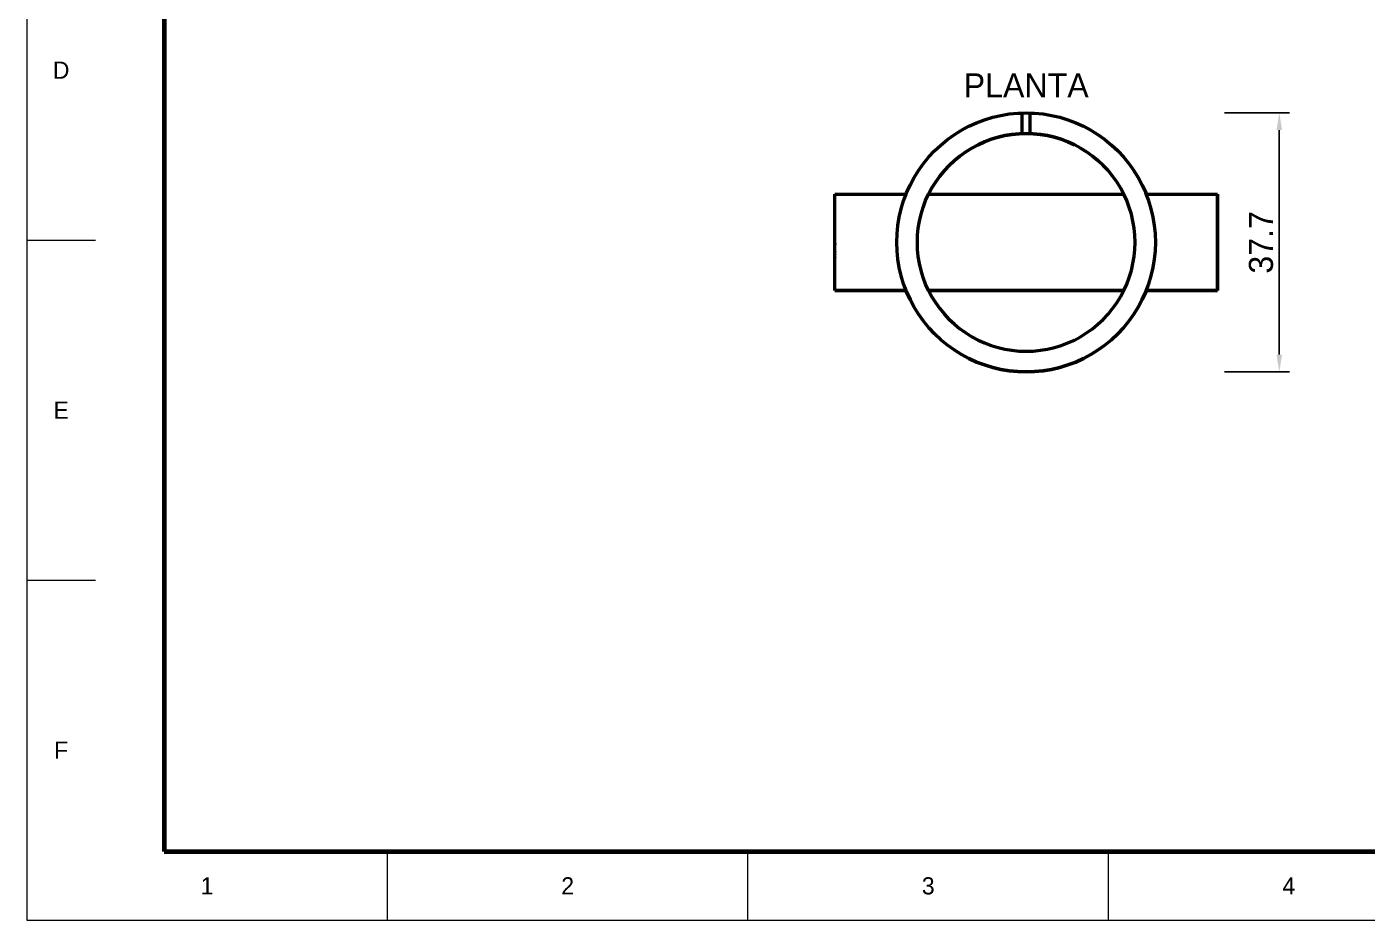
# Model space of a CAD drawing. Header units: millimetres. Extents: x 0 to 420, y 0 to 297.
# Drawn here: x 0 to 195.2, y 0 to 130.1 of the extents above; entities that cross this region are included whole.
import ezdxf
from ezdxf.enums import TextEntityAlignment as Align

# ---------------------------------------------------------------- set-up
doc = ezdxf.new("R2010")
doc.units = ezdxf.units.MM
doc.linetypes.add('DASHED', pattern=[1.524, 1.27, -0.254])
for name, color, linetype, lineweight in [('COTAS', 7, 'CONTINUOUS', 25), ('FINA', 7, 'CONTINUOUS', 18), ('NORMA', 7, 'CONTINUOUS', 70), ('OCULTA', 8, 'DASHED', 25), ('TEXTO', 7, 'CONTINUOUS', 25), ('VISIBLE', 7, 'CONTINUOUS', 50)]:
    doc.layers.add(name, color=color, linetype=linetype, lineweight=lineweight)
doc.dimstyles.new('F3D_1000', dxfattribs={"dimtxt": 3.5, "dimasz": 2.5, "dimexe": 1.5, "dimexo": 1, "dimgap": 0.9, "dimtad": 1, "dimdec": 1, "dimdsep": 46, "dimcen": 2.5, "dimazin": 3, "dimtfac": 1, "dimtmove": 0, "dimatfit": 3})

msp = doc.modelspace()

# ---------------------------------------------------------------- linework, layer by layer
at = {"layer": 'FINA'}
for p, q in [((0, 99), (10, 99)), ((0, 49.5), (10, 49.5)), ((52.5, 0), (52.5, 10)), ((105, 0), (105, 10)), ((157.5, 0), (157.5, 10))]:
    msp.add_line(p, q, dxfattribs=at)
msp.add_lwpolyline([(0, 0), (420, 0), (420, 297), (0, 297)], close=True, dxfattribs=at)
at = {"layer": 'NORMA'}
msp.add_lwpolyline([(20, 10), (410, 10), (410, 287), (20, 287)], close=True, dxfattribs=at)
at = {"layer": 'OCULTA'}
for p, q in [((140.63, 116.89), (141.83, 117.17)), ((141.83, 117.17), (143.05, 117.37)), ((143.05, 117.37), (144.27, 117.49)), ((144.27, 117.49), (145.51, 117.53)), ((144.91, 117.51), (145.51, 117.53)), ((144.91, 117.51), (145.51, 117.53)), ((144.91, 117.51), (145.51, 117.53)), ((144.91, 117.51), (145.51, 117.53)), ((144.91, 117.51), (145.51, 117.53)), ((144.91, 117.51), (145.51, 117.53)), ((144.91, 117.51), (145.51, 117.53)), ((144.91, 114.51), (144.91, 117.51)), ((144.91, 117.51), (144.91, 117.51)), ((144.91, 114.51), (144.91, 117.51)), ((144.91, 117.51), (144.91, 117.51)), ((144.91, 114.51), (144.91, 117.51)), ((144.91, 117.51), (144.91, 117.51)), ((144.91, 114.51), (144.91, 117.51)), ((144.91, 117.51), (144.91, 117.51)), ((144.91, 114.51), (144.91, 117.51)), ((144.91, 117.51), (144.91, 117.51)), ((144.91, 114.51), (144.91, 117.51)), ((144.91, 117.51), (144.91, 117.51)), ((144.91, 114.51), (144.91, 117.51)), ((144.91, 117.51), (144.91, 117.51)), ((145.51, 117.53), (146.74, 117.49)), ((145.51, 117.53), (146.11, 117.51)), ((145.51, 117.53), (146.11, 117.51)), ((145.51, 117.53), (146.11, 117.51)), ((145.51, 117.53), (146.11, 117.51)), ((145.51, 117.53), (146.11, 117.51)), ((145.51, 117.53), (146.11, 117.51)), ((145.51, 117.53), (146.11, 117.51)), ((146.11, 114.51), (146.11, 117.51)), ((146.11, 117.51), (146.11, 117.51)), ((146.11, 114.51), (146.11, 117.51)), ((146.11, 117.51), (146.11, 117.51)), ((146.11, 114.51), (146.11, 117.51)), ((146.11, 117.51), (146.11, 117.51)), ((146.11, 114.51), (146.11, 117.51)), ((146.11, 117.51), (146.11, 117.51)), ((146.11, 114.51), (146.11, 117.51)), ((146.11, 117.51), (146.11, 117.51)), ((146.11, 114.51), (146.11, 117.51)), ((146.11, 117.51), (146.11, 117.51)), ((146.11, 114.51), (146.11, 117.51)), ((146.11, 117.51), (146.11, 117.51)), ((146.74, 117.49), (147.97, 117.37)), ((147.97, 117.37), (149.18, 117.17)), ((149.18, 117.17), (150.39, 116.89)), ((136.08, 115), (137.17, 115.59)), ((137.17, 115.59), (138.29, 116.09)), ((138.29, 116.09), (139.45, 116.53)), ((139.45, 116.53), (140.63, 116.89)), ((150.39, 116.89), (151.57, 116.53)), ((151.57, 116.53), (152.72, 116.09)), ((152.72, 116.09), (153.84, 115.59)), ((154.93, 115), (153.84, 115.59)), ((133.08, 112.85), (134.03, 113.63)), ((134.03, 113.63), (135.03, 114.35)), ((135.03, 114.35), (136.08, 115)), ((138.5, 112.9), (139.44, 113.32)), ((139.44, 113.32), (140.41, 113.69)), ((140.41, 113.69), (141.41, 113.99)), ((141.41, 113.99), (142.42, 114.23)), ((142.42, 114.23), (143.44, 114.39)), ((143.44, 114.39), (144.47, 114.5)), ((144.91, 114.51), (145.51, 114.53)), ((144.91, 114.51), (145.51, 114.53)), ((144.91, 114.51), (145.51, 114.53)), ((144.91, 114.51), (145.51, 114.53)), ((144.91, 114.51), (145.51, 114.53)), ((144.91, 114.51), (145.51, 114.53)), ((144.91, 114.51), (145.51, 114.53)), ((144.91, 114.51), (144.91, 114.51)), ((144.91, 114.51), (144.91, 114.51)), ((144.91, 114.51), (144.91, 114.51)), ((144.91, 114.51), (144.91, 114.51)), ((144.91, 114.51), (144.91, 114.51)), ((144.91, 114.51), (144.91, 114.51)), ((144.91, 114.51), (144.91, 114.51)), ((145.51, 114.53), (146.54, 114.5)), ((145.51, 114.53), (146.11, 114.51)), ((145.51, 114.53), (146.11, 114.51)), ((145.51, 114.53), (146.11, 114.51)), ((145.51, 114.53), (146.11, 114.51)), ((145.51, 114.53), (146.11, 114.51)), ((145.51, 114.53), (146.11, 114.51)), ((145.51, 114.53), (146.11, 114.51)), ((146.11, 114.51), (146.11, 114.51)), ((146.11, 114.51), (146.11, 114.51)), ((146.11, 114.51), (146.11, 114.51)), ((146.11, 114.51), (146.11, 114.51)), ((146.11, 114.51), (146.11, 114.51)), ((146.11, 114.51), (146.11, 114.51)), ((146.11, 114.51), (146.11, 114.51)), ((146.54, 114.5), (147.58, 114.39)), ((147.58, 114.39), (148.6, 114.23)), ((148.6, 114.23), (149.61, 113.99)), ((149.61, 113.99), (150.6, 113.69)), ((150.6, 113.69), (151.57, 113.32)), ((151.57, 113.32), (152.52, 112.9)), ((154.93, 115), (155.98, 114.35)), ((156.98, 113.63), (155.98, 114.35)), ((156.98, 113.63), (157.94, 112.85)), ((131.34, 111.11), (132.18, 112.01)), ((132.18, 112.01), (133.08, 112.85)), ((135.06, 110.6), (135.86, 111.25)), ((135.86, 111.25), (136.7, 111.86)), ((136.7, 111.86), (137.58, 112.41)), ((137.58, 112.41), (138.5, 112.9)), ((153.43, 112.41), (152.52, 112.9)), ((153.43, 112.41), (154.31, 111.86)), ((155.16, 111.25), (154.31, 111.86)), ((155.16, 111.25), (155.96, 110.6)), ((158.84, 112.01), (157.94, 112.85)), ((158.84, 112.01), (159.68, 111.11)), ((129.83, 109.15), (130.55, 110.15)), ((130.55, 110.15), (131.34, 111.11)), ((133.59, 109.13), (134.3, 109.89)), ((134.3, 109.89), (135.06, 110.6)), ((156.71, 109.89), (155.96, 110.6)), ((157.42, 109.13), (156.71, 109.89)), ((160.46, 110.15), (159.68, 111.11)), ((160.46, 110.15), (161.18, 109.15)), ((128.6, 107.02), (129.18, 108.1)), ((129.18, 108.1), (129.83, 109.15)), ((131.78, 106.6), (132.33, 107.49)), ((132.33, 107.49), (132.93, 108.33)), ((132.93, 108.33), (133.59, 109.13)), ((157.42, 109.13), (158.08, 108.33)), ((158.69, 107.49), (158.08, 108.33)), ((159.23, 106.6), (158.69, 107.49)), ((161.83, 108.1), (161.18, 109.15)), ((162.41, 107.02), (161.83, 108.1)), ((117.66, 91.68), (117.66, 105.68)), ((117.66, 105.68), (117.66, 105.68)), ((117.66, 105.68), (128.01, 105.68)), ((127.66, 104.74), (128.09, 105.89)), ((127.66, 104.74), (128.01, 105.68)), ((128.01, 105.68), (128.01, 105.68)), ((128.09, 105.89), (128.6, 107.02)), ((130.86, 104.75), (131.29, 105.69)), ((130.86, 104.75), (131.29, 105.68)), ((131.29, 105.69), (131.78, 106.6)), ((131.29, 105.68), (131.29, 105.68)), ((131.29, 105.68), (159.73, 105.68)), ((159.23, 106.6), (159.72, 105.69)), ((160.15, 104.75), (159.72, 105.69)), ((160.15, 104.75), (159.73, 105.68)), ((159.73, 105.68), (159.73, 105.68)), ((162.41, 107.02), (162.92, 105.89)), ((163.36, 104.74), (162.92, 105.89)), ((163.36, 104.74), (163, 105.68)), ((163, 105.68), (163, 105.68)), ((163, 105.68), (173.36, 105.68)), ((173.36, 91.68), (173.36, 105.68)), ((173.36, 105.68), (173.36, 105.68)), ((127.02, 102.36), (127.3, 103.56)), ((127.02, 102.36), (127.3, 103.56)), ((127.3, 103.56), (127.66, 104.74)), ((127.3, 103.56), (127.66, 104.74)), ((130.2, 102.78), (130.5, 103.77)), ((130.2, 102.78), (130.5, 103.77)), ((130.5, 103.77), (130.86, 104.75)), ((130.5, 103.77), (130.86, 104.75)), ((160.52, 103.77), (160.15, 104.75)), ((160.52, 103.77), (160.15, 104.75)), ((160.82, 102.78), (160.52, 103.77)), ((160.82, 102.78), (160.52, 103.77)), ((163.72, 103.56), (163.36, 104.74)), ((163.72, 103.56), (163.36, 104.74)), ((164, 102.36), (163.72, 103.56)), ((164, 102.36), (163.72, 103.56)), ((126.82, 101.14), (127.02, 102.36)), ((126.82, 101.14), (127.02, 102.36)), ((129.79, 100.75), (129.96, 101.77)), ((129.79, 100.75), (129.96, 101.77)), ((129.96, 101.77), (130.2, 102.78)), ((129.96, 101.77), (130.2, 102.78)), ((161.05, 101.77), (160.82, 102.78)), ((161.05, 101.77), (160.82, 102.78)), ((161.22, 100.75), (161.05, 101.77)), ((161.22, 100.75), (161.05, 101.77)), ((164.2, 101.14), (164, 102.36)), ((164.2, 101.14), (164, 102.36)), ((117.66, 100.88), (117.66, 100.87)), ((117.66, 100.87), (117.66, 100.86)), ((117.66, 100.86), (117.66, 100.84)), ((117.66, 100.8), (117.66, 100.84)), ((117.66, 100.8), (117.66, 100.76)), ((117.66, 100.71), (117.66, 100.76)), ((117.66, 100.65), (117.66, 100.71)), ((117.66, 100.58), (117.66, 100.65)), ((117.66, 100.51), (117.66, 100.58)), ((117.66, 100.43), (117.66, 100.51)), ((117.66, 100.33), (117.66, 100.43)), ((117.66, 100.24), (117.66, 100.33)), ((117.66, 100.13), (117.66, 100.24)), ((117.66, 100.02), (117.66, 100.13)), ((117.66, 99.9), (117.66, 100.02)), ((117.66, 99.78), (117.66, 99.9)), ((117.66, 99.65), (117.66, 99.78)), ((117.66, 99.52), (117.66, 99.65)), ((126.66, 98.68), (126.7, 99.91)), ((126.66, 98.68), (126.7, 99.91)), ((126.7, 99.91), (126.82, 101.14)), ((126.7, 99.91), (126.82, 101.14)), ((129.66, 98.68), (129.69, 99.72)), ((129.66, 98.68), (129.69, 99.72)), ((129.69, 99.72), (129.79, 100.75)), ((129.69, 99.72), (129.79, 100.75)), ((161.32, 99.72), (161.22, 100.75)), ((161.32, 99.72), (161.22, 100.75)), ((161.36, 98.68), (161.32, 99.72)), ((161.36, 98.68), (161.32, 99.72)), ((164.32, 99.91), (164.2, 101.14)), ((164.32, 99.91), (164.2, 101.14)), ((164.36, 98.68), (164.32, 99.91)), ((164.36, 98.68), (164.32, 99.91)), ((173.36, 100.88), (173.36, 100.87)), ((173.36, 100.87), (173.36, 100.86)), ((173.36, 100.86), (173.36, 100.84)), ((173.36, 100.8), (173.36, 100.84)), ((173.36, 100.8), (173.36, 100.76)), ((173.36, 100.71), (173.36, 100.76)), ((173.36, 100.65), (173.36, 100.71)), ((173.36, 100.58), (173.36, 100.65)), ((173.36, 100.51), (173.36, 100.58)), ((173.36, 100.43), (173.36, 100.51)), ((173.36, 100.33), (173.36, 100.43)), ((173.36, 100.24), (173.36, 100.33)), ((173.36, 100.13), (173.36, 100.24)), ((173.36, 100.02), (173.36, 100.13)), ((173.36, 99.9), (173.36, 100.02)), ((173.36, 99.78), (173.36, 99.9)), ((173.36, 99.65), (173.36, 99.78)), ((173.36, 99.52), (173.36, 99.65)), ((117.66, 99.39), (117.66, 99.52)), ((117.66, 99.25), (117.66, 99.39)), ((117.66, 99.11), (117.66, 99.25)), ((117.66, 98.97), (117.66, 99.11)), ((117.66, 98.82), (117.66, 98.97)), ((117.66, 98.68), (117.66, 98.82)), ((117.66, 98.54), (117.66, 98.68)), ((117.66, 98.39), (117.66, 98.54)), ((117.66, 98.25), (117.66, 98.39)), ((117.66, 98.11), (117.66, 98.25)), ((117.66, 97.97), (117.66, 98.11)), ((117.66, 97.84), (117.66, 97.97)), ((117.66, 97.71), (117.66, 97.84)), ((117.66, 97.58), (117.66, 97.71)), ((117.66, 97.46), (117.66, 97.58)), ((126.7, 97.45), (126.66, 98.68)), ((126.7, 97.45), (126.66, 98.68)), ((129.69, 97.64), (129.66, 98.68)), ((129.69, 97.64), (129.66, 98.68)), ((129.79, 96.61), (129.69, 97.64)), ((129.79, 96.61), (129.69, 97.64)), ((161.22, 96.61), (161.32, 97.64)), ((161.22, 96.61), (161.32, 97.64)), ((161.32, 97.64), (161.36, 98.68)), ((161.32, 97.64), (161.36, 98.68)), ((164.32, 97.45), (164.36, 98.68)), ((164.32, 97.45), (164.36, 98.68)), ((173.36, 99.39), (173.36, 99.52)), ((173.36, 99.25), (173.36, 99.39)), ((173.36, 99.11), (173.36, 99.25)), ((173.36, 98.97), (173.36, 99.11)), ((173.36, 98.82), (173.36, 98.97)), ((173.36, 98.68), (173.36, 98.82)), ((173.36, 98.54), (173.36, 98.68)), ((173.36, 98.39), (173.36, 98.54)), ((173.36, 98.25), (173.36, 98.39)), ((173.36, 98.11), (173.36, 98.25)), ((173.36, 97.97), (173.36, 98.11)), ((173.36, 97.84), (173.36, 97.97)), ((173.36, 97.71), (173.36, 97.84)), ((173.36, 97.58), (173.36, 97.71)), ((173.36, 97.46), (173.36, 97.58)), ((117.66, 97.34), (117.66, 97.46)), ((117.66, 97.23), (117.66, 97.34)), ((117.66, 97.12), (117.66, 97.23)), ((117.66, 97.03), (117.66, 97.12)), ((117.66, 96.93), (117.66, 97.03)), ((117.66, 96.85), (117.66, 96.93)), ((117.66, 96.77), (117.66, 96.85)), ((117.66, 96.71), (117.66, 96.77)), ((117.66, 96.65), (117.66, 96.71)), ((117.66, 96.6), (117.66, 96.65)), ((117.66, 96.55), (117.66, 96.6)), ((117.66, 96.52), (117.66, 96.55)), ((117.66, 96.5), (117.66, 96.52)), ((117.66, 96.48), (117.66, 96.5)), ((117.66, 96.48), (117.66, 96.48)), ((126.82, 96.22), (126.7, 97.45)), ((126.82, 96.22), (126.7, 97.45)), ((127.02, 95), (126.82, 96.22)), ((127.02, 95), (126.82, 96.22)), ((129.96, 95.59), (129.79, 96.61)), ((129.96, 95.59), (129.79, 96.61)), ((161.05, 95.59), (161.22, 96.61)), ((161.05, 95.59), (161.22, 96.61)), ((164, 95), (164.2, 96.22)), ((164, 95), (164.2, 96.22)), ((164.2, 96.22), (164.32, 97.45)), ((164.2, 96.22), (164.32, 97.45)), ((173.36, 97.34), (173.36, 97.46)), ((173.36, 97.23), (173.36, 97.34)), ((173.36, 97.12), (173.36, 97.23)), ((173.36, 97.03), (173.36, 97.12)), ((173.36, 96.93), (173.36, 97.03)), ((173.36, 96.85), (173.36, 96.93)), ((173.36, 96.77), (173.36, 96.85)), ((173.36, 96.71), (173.36, 96.77)), ((173.36, 96.65), (173.36, 96.71)), ((173.36, 96.6), (173.36, 96.65)), ((173.36, 96.55), (173.36, 96.6)), ((173.36, 96.52), (173.36, 96.55)), ((173.36, 96.5), (173.36, 96.52)), ((173.36, 96.48), (173.36, 96.5)), ((173.36, 96.48), (173.36, 96.48)), ((127.3, 93.8), (127.02, 95)), ((127.3, 93.8), (127.02, 95)), ((127.66, 92.62), (127.3, 93.8)), ((127.66, 92.62), (127.3, 93.8)), ((130.2, 94.58), (129.96, 95.59)), ((130.2, 94.58), (129.96, 95.59)), ((130.5, 93.58), (130.2, 94.58)), ((130.5, 93.58), (130.2, 94.58)), ((160.52, 93.58), (160.82, 94.58)), ((160.52, 93.58), (160.82, 94.58)), ((160.82, 94.58), (161.05, 95.59)), ((160.82, 94.58), (161.05, 95.59)), ((163.36, 92.62), (163.72, 93.8)), ((163.36, 92.62), (163.72, 93.8)), ((163.72, 93.8), (164, 95)), ((163.72, 93.8), (164, 95)), ((128.09, 91.47), (127.66, 92.62)), ((128.01, 91.68), (127.66, 92.62)), ((130.86, 92.61), (130.5, 93.58)), ((130.86, 92.61), (130.5, 93.58)), ((131.29, 91.67), (130.86, 92.61)), ((131.29, 91.68), (130.86, 92.61)), ((159.72, 91.67), (160.15, 92.61)), ((159.73, 91.68), (160.15, 92.61)), ((160.15, 92.61), (160.52, 93.58)), ((160.15, 92.61), (160.52, 93.58)), ((162.92, 91.47), (163.36, 92.62)), ((163, 91.68), (163.36, 92.62)), ((117.66, 91.68), (117.66, 91.68)), ((117.66, 91.68), (128.01, 91.68)), ((128.01, 91.68), (128.01, 91.68)), ((128.09, 91.47), (128.6, 90.34)), ((128.6, 90.34), (129.18, 89.25)), ((131.29, 91.68), (131.29, 91.68)), ((131.29, 91.68), (159.73, 91.68)), ((131.29, 91.67), (131.78, 90.75)), ((132.33, 89.87), (131.78, 90.75)), ((132.93, 89.03), (132.33, 89.87)), ((158.08, 89.03), (158.69, 89.87)), ((158.69, 89.87), (159.23, 90.75)), ((159.23, 90.75), (159.72, 91.67)), ((159.73, 91.68), (159.73, 91.68)), ((161.83, 89.25), (162.41, 90.34)), ((162.41, 90.34), (162.92, 91.47)), ((163, 91.68), (163, 91.68)), ((163, 91.68), (173.36, 91.68)), ((173.36, 91.68), (173.36, 91.68)), ((129.83, 88.21), (129.18, 89.25)), ((129.83, 88.21), (130.55, 87.2)), ((132.93, 89.03), (133.59, 88.23)), ((134.3, 87.47), (133.59, 88.23)), ((156.71, 87.47), (157.42, 88.23)), ((157.42, 88.23), (158.08, 89.03)), ((160.46, 87.2), (161.18, 88.21)), ((161.18, 88.21), (161.83, 89.25)), ((131.34, 86.25), (130.55, 87.2)), ((131.34, 86.25), (132.18, 85.35)), ((135.06, 86.76), (134.3, 87.47)), ((135.06, 86.76), (135.86, 86.11)), ((136.7, 85.5), (135.86, 86.11)), ((154.31, 85.5), (155.16, 86.11)), ((155.16, 86.11), (155.96, 86.76)), ((155.96, 86.76), (156.71, 87.47)), ((158.84, 85.35), (159.68, 86.25)), ((159.68, 86.25), (160.46, 87.2)), ((133.08, 84.51), (132.18, 85.35)), ((133.08, 84.51), (134.03, 83.72)), ((136.7, 85.5), (137.58, 84.95)), ((138.5, 84.46), (137.58, 84.95)), ((138.5, 84.46), (139.44, 84.04)), ((139.44, 84.04), (140.41, 83.67)), ((150.6, 83.67), (151.57, 84.04)), ((151.57, 84.04), (152.52, 84.46)), ((152.52, 84.46), (153.43, 84.95)), ((153.43, 84.95), (154.31, 85.5)), ((156.98, 83.72), (157.94, 84.51)), ((157.94, 84.51), (158.84, 85.35)), ((135.03, 83.01), (134.03, 83.72)), ((135.03, 83.01), (136.08, 82.36)), ((137.17, 81.77), (136.08, 82.36)), ((140.41, 83.67), (141.41, 83.37)), ((141.41, 83.37), (142.42, 83.13)), ((142.42, 83.13), (143.44, 82.97)), ((143.44, 82.97), (144.47, 82.86)), ((144.47, 82.86), (145.51, 82.83)), ((145.51, 82.83), (146.54, 82.86)), ((146.54, 82.86), (147.58, 82.97)), ((147.58, 82.97), (148.6, 83.13)), ((148.6, 83.13), (149.61, 83.37)), ((149.61, 83.37), (150.6, 83.67)), ((153.84, 81.77), (154.93, 82.36)), ((154.93, 82.36), (155.98, 83.01)), ((155.98, 83.01), (156.98, 83.72)), ((137.17, 81.77), (138.29, 81.26)), ((138.29, 81.26), (139.45, 80.83)), ((139.45, 80.83), (140.63, 80.47)), ((140.63, 80.47), (141.83, 80.19)), ((141.83, 80.19), (143.05, 79.99)), ((147.97, 79.99), (149.18, 80.19)), ((149.18, 80.19), (150.39, 80.47)), ((150.39, 80.47), (151.57, 80.83)), ((151.57, 80.83), (152.72, 81.26)), ((152.72, 81.26), (153.84, 81.77)), ((143.05, 79.99), (144.27, 79.87)), ((144.27, 79.87), (145.51, 79.83)), ((145.51, 79.83), (146.74, 79.87)), ((146.74, 79.87), (147.97, 79.99))]:
    msp.add_line(p, q, dxfattribs=at)
at = {"layer": 'VISIBLE'}
for p, q in [((140.63, 116.89), (141.83, 117.17)), ((140.63, 116.89), (141.83, 117.17)), ((141.83, 117.17), (143.05, 117.37)), ((141.83, 117.17), (143.05, 117.37)), ((141.83, 117.17), (141.83, 117.17)), ((143.05, 117.37), (144.27, 117.49)), ((143.05, 117.37), (144.27, 117.49)), ((143.05, 117.37), (143.05, 117.37)), ((144.27, 117.49), (145.51, 117.53)), ((144.27, 117.49), (144.91, 117.51)), ((144.27, 117.49), (144.27, 117.49)), ((144.91, 117.51), (145.51, 117.53)), ((144.91, 117.51), (145.51, 117.53)), ((144.91, 117.51), (145.51, 117.53)), ((144.91, 117.51), (145.51, 117.53)), ((144.91, 117.51), (145.51, 117.53)), ((144.91, 117.51), (145.51, 117.53)), ((144.91, 117.51), (145.51, 117.53)), ((144.91, 117.51), (145.51, 117.53)), ((144.91, 114.51), (144.91, 117.51)), ((144.91, 114.51), (144.91, 117.51)), ((144.91, 114.51), (144.91, 117.51)), ((144.91, 114.51), (144.91, 117.51)), ((144.91, 114.51), (144.91, 117.51)), ((144.91, 114.51), (144.91, 117.51)), ((144.91, 114.51), (144.91, 117.51)), ((145.51, 117.53), (146.11, 117.51)), ((145.51, 117.53), (146.11, 117.51)), ((145.51, 117.53), (146.11, 117.51)), ((145.51, 117.53), (146.11, 117.51)), ((145.51, 117.53), (146.11, 117.51)), ((145.51, 117.53), (146.11, 117.51)), ((145.51, 117.53), (146.11, 117.51)), ((145.51, 117.53), (146.74, 117.49)), ((145.51, 117.53), (145.51, 117.53)), ((145.51, 117.53), (146.11, 117.51)), ((146.11, 114.51), (146.11, 117.51)), ((146.11, 114.51), (146.11, 117.51)), ((146.11, 114.51), (146.11, 117.51)), ((146.11, 114.51), (146.11, 117.51)), ((146.11, 114.51), (146.11, 117.51)), ((146.11, 114.51), (146.11, 117.51)), ((146.11, 114.51), (146.11, 117.51)), ((146.11, 117.51), (146.74, 117.49)), ((146.74, 117.49), (147.97, 117.37)), ((146.74, 117.49), (146.74, 117.49)), ((146.74, 117.49), (147.97, 117.37)), ((147.97, 117.37), (149.18, 117.17)), ((147.97, 117.37), (147.97, 117.37)), ((147.97, 117.37), (149.18, 117.17)), ((149.18, 117.17), (150.39, 116.89)), ((149.18, 117.17), (149.18, 117.17)), ((149.18, 117.17), (150.39, 116.89)), ((136.08, 115), (137.17, 115.59)), ((136.08, 115), (137.17, 115.59)), ((137.17, 115.59), (138.29, 116.09)), ((137.17, 115.59), (138.29, 116.09)), ((137.17, 115.59), (137.17, 115.59)), ((138.29, 116.09), (139.45, 116.53)), ((138.29, 116.09), (139.45, 116.53)), ((138.29, 116.09), (138.29, 116.09)), ((139.45, 116.53), (140.63, 116.89)), ((139.45, 116.53), (140.63, 116.89)), ((139.45, 116.53), (139.45, 116.53)), ((140.63, 116.89), (140.63, 116.89)), ((150.39, 116.89), (151.57, 116.53)), ((150.39, 116.89), (150.39, 116.89)), ((150.39, 116.89), (151.57, 116.53)), ((151.57, 116.53), (152.72, 116.09)), ((151.57, 116.53), (151.57, 116.53)), ((151.57, 116.53), (152.72, 116.09)), ((152.72, 116.09), (153.84, 115.59)), ((152.72, 116.09), (152.72, 116.09)), ((152.72, 116.09), (153.84, 115.59)), ((154.93, 115), (153.84, 115.59)), ((153.84, 115.59), (153.84, 115.59)), ((153.84, 115.59), (154.93, 115)), ((133.08, 112.85), (134.03, 113.63)), ((133.08, 112.85), (134.03, 113.63)), ((134.03, 113.63), (135.03, 114.35)), ((134.03, 113.63), (135.03, 114.35)), ((134.03, 113.63), (134.03, 113.63)), ((135.03, 114.35), (136.08, 115)), ((135.03, 114.35), (136.08, 115)), ((135.03, 114.35), (135.03, 114.35)), ((136.08, 115), (136.08, 115)), ((138.5, 112.9), (139.44, 113.32)), ((139.44, 113.32), (138.5, 112.9)), ((139.44, 113.32), (140.41, 113.69)), ((140.41, 113.69), (139.44, 113.32)), ((139.44, 113.32), (139.44, 113.32)), ((140.41, 113.69), (141.41, 113.99)), ((141.41, 113.99), (140.41, 113.69)), ((140.41, 113.69), (140.41, 113.69)), ((141.41, 113.99), (142.42, 114.23)), ((142.42, 114.23), (141.41, 113.99)), ((141.41, 113.99), (141.41, 113.99)), ((142.42, 114.23), (143.44, 114.39)), ((143.44, 114.39), (142.42, 114.23)), ((142.42, 114.23), (142.42, 114.23)), ((143.44, 114.39), (144.47, 114.5)), ((144.47, 114.5), (143.44, 114.39)), ((143.44, 114.39), (143.44, 114.39)), ((144.47, 114.5), (145.51, 114.53)), ((144.47, 114.5), (145.51, 114.53)), ((145.51, 114.53), (144.47, 114.5)), ((144.47, 114.5), (144.47, 114.5)), ((144.91, 114.51), (145.51, 114.53)), ((144.91, 114.51), (145.51, 114.53)), ((144.91, 114.51), (145.51, 114.53)), ((144.91, 114.51), (145.51, 114.53)), ((144.91, 114.51), (145.51, 114.53)), ((144.91, 114.51), (145.51, 114.53)), ((144.91, 114.51), (145.51, 114.53)), ((145.51, 114.53), (146.11, 114.51)), ((145.51, 114.53), (146.11, 114.51)), ((145.51, 114.53), (146.11, 114.51)), ((145.51, 114.53), (146.11, 114.51)), ((145.51, 114.53), (146.11, 114.51)), ((145.51, 114.53), (146.11, 114.51)), ((145.51, 114.53), (146.11, 114.51)), ((145.51, 114.53), (146.54, 114.5)), ((146.54, 114.5), (145.51, 114.53)), ((145.51, 114.53), (145.51, 114.53)), ((146.54, 114.5), (147.58, 114.39)), ((147.58, 114.39), (146.54, 114.5)), ((146.54, 114.5), (146.54, 114.5)), ((147.58, 114.39), (148.6, 114.23)), ((148.6, 114.23), (147.58, 114.39)), ((147.58, 114.39), (147.58, 114.39)), ((148.6, 114.23), (149.61, 113.99)), ((149.61, 113.99), (148.6, 114.23)), ((148.6, 114.23), (148.6, 114.23)), ((149.61, 113.99), (150.6, 113.69)), ((150.6, 113.69), (149.61, 113.99)), ((149.61, 113.99), (149.61, 113.99)), ((150.6, 113.69), (151.57, 113.32)), ((151.57, 113.32), (150.6, 113.69)), ((150.6, 113.69), (150.6, 113.69)), ((151.57, 113.32), (152.52, 112.9)), ((152.52, 112.9), (151.57, 113.32)), ((151.57, 113.32), (151.57, 113.32)), ((154.93, 115), (155.98, 114.35)), ((154.93, 115), (154.93, 115)), ((154.93, 115), (155.98, 114.35)), ((156.98, 113.63), (155.98, 114.35)), ((155.98, 114.35), (155.98, 114.35)), ((155.98, 114.35), (156.98, 113.63)), ((156.98, 113.63), (157.94, 112.85)), ((156.98, 113.63), (156.98, 113.63)), ((156.98, 113.63), (157.94, 112.85)), ((131.34, 111.11), (132.18, 112.01)), ((131.34, 111.11), (132.18, 112.01)), ((132.18, 112.01), (133.08, 112.85)), ((132.18, 112.01), (133.08, 112.85)), ((132.18, 112.01), (132.18, 112.01)), ((133.08, 112.85), (133.08, 112.85)), ((135.06, 110.6), (135.86, 111.25)), ((135.86, 111.25), (135.06, 110.6)), ((135.86, 111.25), (136.7, 111.86)), ((136.7, 111.86), (135.86, 111.25)), ((135.86, 111.25), (135.86, 111.25)), ((136.7, 111.86), (137.58, 112.41)), ((137.58, 112.41), (136.7, 111.86)), ((136.7, 111.86), (136.7, 111.86)), ((137.58, 112.41), (138.5, 112.9)), ((138.5, 112.9), (137.58, 112.41)), ((137.58, 112.41), (137.58, 112.41)), ((138.5, 112.9), (138.5, 112.9)), ((153.43, 112.41), (152.52, 112.9)), ((153.43, 112.41), (152.52, 112.9)), ((152.52, 112.9), (152.52, 112.9)), ((153.43, 112.41), (154.31, 111.86)), ((154.31, 111.86), (153.43, 112.41)), ((153.43, 112.41), (153.43, 112.41)), ((155.16, 111.25), (154.31, 111.86)), ((155.16, 111.25), (154.31, 111.86)), ((154.31, 111.86), (154.31, 111.86)), ((155.16, 111.25), (155.96, 110.6)), ((155.96, 110.6), (155.16, 111.25)), ((155.16, 111.25), (155.16, 111.25)), ((158.84, 112.01), (157.94, 112.85)), ((157.94, 112.85), (157.94, 112.85)), ((157.94, 112.85), (158.84, 112.01)), ((158.84, 112.01), (159.68, 111.11)), ((158.84, 112.01), (158.84, 112.01)), ((158.84, 112.01), (159.68, 111.11)), ((129.83, 109.15), (130.55, 110.15)), ((129.83, 109.15), (130.55, 110.15)), ((130.55, 110.15), (131.34, 111.11)), ((130.55, 110.15), (131.34, 111.11)), ((130.55, 110.15), (130.55, 110.15)), ((131.34, 111.11), (131.34, 111.11)), ((133.59, 109.13), (134.3, 109.89)), ((134.3, 109.89), (133.59, 109.13)), ((134.3, 109.89), (135.06, 110.6)), ((135.06, 110.6), (134.3, 109.89)), ((134.3, 109.89), (134.3, 109.89)), ((135.06, 110.6), (135.06, 110.6)), ((156.71, 109.89), (155.96, 110.6)), ((156.71, 109.89), (155.96, 110.6)), ((155.96, 110.6), (155.96, 110.6)), ((157.42, 109.13), (156.71, 109.89)), ((157.42, 109.13), (156.71, 109.89)), ((156.71, 109.89), (156.71, 109.89)), ((160.46, 110.15), (159.68, 111.11)), ((159.68, 111.11), (159.68, 111.11)), ((159.68, 111.11), (160.46, 110.15)), ((160.46, 110.15), (161.18, 109.15)), ((160.46, 110.15), (160.46, 110.15)), ((160.46, 110.15), (161.18, 109.15)), ((128.6, 107.02), (129.18, 108.1)), ((128.6, 107.02), (129.18, 108.1)), ((129.18, 108.1), (129.83, 109.15)), ((129.18, 108.1), (129.83, 109.15)), ((129.18, 108.1), (129.18, 108.1)), ((129.83, 109.15), (129.83, 109.15)), ((131.78, 106.6), (132.33, 107.49)), ((132.33, 107.49), (131.78, 106.6)), ((132.33, 107.49), (132.93, 108.33)), ((132.93, 108.33), (132.33, 107.49)), ((132.33, 107.49), (132.33, 107.49)), ((132.93, 108.33), (133.59, 109.13)), ((133.59, 109.13), (132.93, 108.33)), ((132.93, 108.33), (132.93, 108.33)), ((133.59, 109.13), (133.59, 109.13)), ((157.42, 109.13), (158.08, 108.33)), ((158.08, 108.33), (157.42, 109.13)), ((157.42, 109.13), (157.42, 109.13)), ((158.69, 107.49), (158.08, 108.33)), ((158.69, 107.49), (158.08, 108.33)), ((158.08, 108.33), (158.08, 108.33)), ((159.23, 106.6), (158.69, 107.49)), ((159.23, 106.6), (158.69, 107.49)), ((158.69, 107.49), (158.69, 107.49)), ((161.83, 108.1), (161.18, 109.15)), ((161.18, 109.15), (161.18, 109.15)), ((161.18, 109.15), (161.83, 108.1)), ((162.41, 107.02), (161.83, 108.1)), ((161.83, 108.1), (161.83, 108.1)), ((161.83, 108.1), (162.41, 107.02)), ((117.66, 91.68), (117.66, 105.68)), ((117.66, 105.68), (128.01, 105.68)), ((117.66, 91.68), (117.66, 105.68)), ((117.66, 105.68), (117.66, 105.68)), ((117.66, 105.68), (117.66, 105.68)), ((117.66, 105.68), (128.01, 105.68)), ((127.66, 104.74), (128.09, 105.89)), ((127.66, 104.74), (128.01, 105.68)), ((128.01, 105.68), (128.09, 105.89)), ((128.01, 105.68), (128.01, 105.68)), ((128.01, 105.68), (128.01, 105.68)), ((128.01, 105.68), (128.01, 105.68)), ((128.01, 105.68), (128.01, 105.68)), ((128.01, 105.68), (128.01, 105.68)), ((128.01, 105.68), (128.01, 105.68)), ((128.01, 105.68), (128.01, 105.68)), ((128.01, 105.68), (128.01, 105.68)), ((128.01, 105.68), (128.01, 105.68)), ((128.01, 105.68), (128.01, 105.68)), ((128.01, 105.68), (128.01, 105.68)), ((128.01, 105.68), (128.01, 105.68)), ((128.09, 105.89), (128.6, 107.02)), ((128.09, 105.89), (128.6, 107.02)), ((128.09, 105.89), (128.09, 105.89)), ((128.6, 107.02), (128.6, 107.02)), ((130.86, 104.75), (131.29, 105.69)), ((130.86, 104.75), (131.29, 105.68)), ((131.29, 105.69), (131.78, 106.6)), ((131.78, 106.6), (131.29, 105.69)), ((131.29, 105.69), (131.29, 105.69)), ((131.29, 105.69), (131.29, 105.68)), ((131.29, 105.68), (159.73, 105.68)), ((131.29, 105.68), (131.29, 105.68)), ((131.29, 105.68), (131.29, 105.68)), ((131.29, 105.68), (131.29, 105.68)), ((131.29, 105.68), (131.29, 105.68)), ((131.29, 105.68), (131.29, 105.68)), ((131.29, 105.68), (131.29, 105.68)), ((131.29, 105.68), (131.29, 105.68)), ((131.29, 105.68), (131.29, 105.68)), ((131.29, 105.68), (131.29, 105.68)), ((131.29, 105.68), (131.29, 105.68)), ((131.29, 105.68), (131.29, 105.68)), ((131.29, 105.68), (131.29, 105.68)), ((131.29, 105.68), (131.29, 105.68)), ((131.29, 105.68), (131.29, 105.68)), ((131.29, 105.68), (131.29, 105.68)), ((131.29, 105.68), (131.29, 105.68)), ((131.29, 105.68), (131.29, 105.68)), ((131.29, 105.68), (131.29, 105.68)), ((131.29, 105.68), (131.29, 105.68)), ((131.29, 105.68), (131.29, 105.68)), ((131.29, 105.68), (159.73, 105.68)), ((131.78, 106.6), (131.78, 106.6)), ((159.23, 106.6), (159.72, 105.69)), ((159.72, 105.69), (159.23, 106.6)), ((159.23, 106.6), (159.23, 106.6)), ((160.15, 104.75), (159.72, 105.69)), ((159.73, 105.68), (159.72, 105.69)), ((159.72, 105.69), (159.72, 105.69)), ((160.15, 104.75), (159.73, 105.68)), ((159.73, 105.68), (159.73, 105.68)), ((159.73, 105.68), (159.73, 105.68)), ((159.73, 105.68), (159.73, 105.68)), ((159.73, 105.68), (159.73, 105.68)), ((159.73, 105.68), (159.73, 105.68)), ((159.73, 105.68), (159.73, 105.68)), ((159.73, 105.68), (159.73, 105.68)), ((159.73, 105.68), (159.73, 105.68)), ((159.73, 105.68), (159.73, 105.68)), ((159.73, 105.68), (159.73, 105.68)), ((159.73, 105.68), (159.73, 105.68)), ((159.73, 105.68), (159.73, 105.68)), ((159.73, 105.68), (159.73, 105.68)), ((159.73, 105.68), (159.73, 105.68)), ((159.73, 105.68), (159.73, 105.68)), ((159.73, 105.68), (159.73, 105.68)), ((159.73, 105.68), (159.73, 105.68)), ((159.73, 105.68), (159.73, 105.68)), ((159.73, 105.68), (159.73, 105.68)), ((159.73, 105.68), (159.73, 105.68)), ((162.41, 107.02), (162.92, 105.89)), ((162.41, 107.02), (162.41, 107.02)), ((162.41, 107.02), (162.92, 105.89)), ((163.36, 104.74), (162.92, 105.89)), ((162.92, 105.89), (162.92, 105.89)), ((162.92, 105.89), (163, 105.68)), ((163.36, 104.74), (163, 105.68)), ((163, 105.68), (173.36, 105.68)), ((163, 105.68), (163, 105.68)), ((163, 105.68), (163, 105.68)), ((163, 105.68), (163, 105.68)), ((163, 105.68), (163, 105.68)), ((163, 105.68), (163, 105.68)), ((163, 105.68), (163, 105.68)), ((163, 105.68), (163, 105.68)), ((163, 105.68), (163, 105.68)), ((163, 105.68), (163, 105.68)), ((163, 105.68), (163, 105.68)), ((163, 105.68), (163, 105.68)), ((163, 105.68), (163, 105.68)), ((163, 105.68), (173.36, 105.68)), ((173.36, 91.68), (173.36, 105.68)), ((173.36, 105.68), (173.36, 105.68)), ((173.36, 105.68), (173.36, 105.68)), ((173.36, 105.68), (173.36, 91.68)), ((127.02, 102.36), (127.3, 103.56)), ((127.02, 102.36), (127.3, 103.56)), ((127.3, 103.56), (127.66, 104.74)), ((127.3, 103.56), (127.66, 104.74)), ((130.2, 102.78), (130.5, 103.77)), ((130.2, 102.78), (130.5, 103.77)), ((130.5, 103.77), (130.86, 104.75)), ((130.5, 103.77), (130.86, 104.75)), ((160.52, 103.77), (160.15, 104.75)), ((160.52, 103.77), (160.15, 104.75)), ((160.82, 102.78), (160.52, 103.77)), ((160.82, 102.78), (160.52, 103.77)), ((163.72, 103.56), (163.36, 104.74)), ((163.72, 103.56), (163.36, 104.74)), ((164, 102.36), (163.72, 103.56)), ((164, 102.36), (163.72, 103.56)), ((126.82, 101.14), (127.02, 102.36)), ((126.82, 101.14), (127.02, 102.36)), ((129.79, 100.75), (129.96, 101.77)), ((129.79, 100.75), (129.96, 101.77)), ((129.96, 101.77), (130.2, 102.78)), ((129.96, 101.77), (130.2, 102.78)), ((161.05, 101.77), (160.82, 102.78)), ((161.05, 101.77), (160.82, 102.78)), ((161.22, 100.75), (161.05, 101.77)), ((161.22, 100.75), (161.05, 101.77)), ((164.2, 101.14), (164, 102.36)), ((164.2, 101.14), (164, 102.36)), ((117.66, 100.87), (117.66, 100.88)), ((117.66, 100.86), (117.66, 100.87)), ((117.66, 100.84), (117.66, 100.86)), ((117.66, 100.8), (117.66, 100.84)), ((117.66, 100.76), (117.66, 100.8)), ((117.66, 100.71), (117.66, 100.76)), ((117.66, 100.65), (117.66, 100.71)), ((117.66, 100.58), (117.66, 100.65)), ((117.66, 100.51), (117.66, 100.58)), ((117.66, 100.43), (117.66, 100.51)), ((117.66, 100.33), (117.66, 100.43)), ((117.66, 100.24), (117.66, 100.33)), ((117.66, 100.13), (117.66, 100.24)), ((117.66, 100.02), (117.66, 100.13)), ((117.66, 99.9), (117.66, 100.02)), ((117.66, 99.78), (117.66, 99.9)), ((117.66, 99.65), (117.66, 99.78)), ((117.66, 99.52), (117.66, 99.65)), ((126.66, 98.68), (126.7, 99.91)), ((126.66, 98.68), (126.7, 99.91)), ((126.7, 99.91), (126.82, 101.14)), ((126.7, 99.91), (126.82, 101.14)), ((129.66, 98.68), (129.69, 99.72)), ((129.66, 98.68), (129.69, 99.72)), ((129.69, 99.72), (129.79, 100.75)), ((129.69, 99.72), (129.79, 100.75)), ((161.32, 99.72), (161.22, 100.75)), ((161.32, 99.72), (161.22, 100.75)), ((161.36, 98.68), (161.32, 99.72)), ((161.36, 98.68), (161.32, 99.72)), ((164.32, 99.91), (164.2, 101.14)), ((164.32, 99.91), (164.2, 101.14)), ((164.36, 98.68), (164.32, 99.91)), ((164.36, 98.68), (164.32, 99.91)), ((173.36, 100.87), (173.36, 100.88)), ((173.36, 100.86), (173.36, 100.87)), ((173.36, 100.84), (173.36, 100.86)), ((173.36, 100.8), (173.36, 100.84)), ((173.36, 100.76), (173.36, 100.8)), ((173.36, 100.71), (173.36, 100.76)), ((173.36, 100.65), (173.36, 100.71)), ((173.36, 100.58), (173.36, 100.65)), ((173.36, 100.51), (173.36, 100.58)), ((173.36, 100.43), (173.36, 100.51)), ((173.36, 100.33), (173.36, 100.43)), ((173.36, 100.24), (173.36, 100.33)), ((173.36, 100.13), (173.36, 100.24)), ((173.36, 100.02), (173.36, 100.13)), ((173.36, 99.9), (173.36, 100.02)), ((173.36, 99.78), (173.36, 99.9)), ((173.36, 99.65), (173.36, 99.78)), ((173.36, 99.52), (173.36, 99.65)), ((117.66, 99.39), (117.66, 99.52)), ((117.66, 99.25), (117.66, 99.39)), ((117.66, 99.11), (117.66, 99.25)), ((117.66, 98.97), (117.66, 99.11)), ((117.66, 98.82), (117.66, 98.97)), ((117.66, 98.68), (117.66, 98.82)), ((117.66, 98.54), (117.66, 98.68)), ((117.66, 98.54), (117.66, 98.39)), ((117.66, 98.25), (117.66, 98.39)), ((117.66, 98.11), (117.66, 98.25)), ((117.66, 97.97), (117.66, 98.11)), ((117.66, 97.84), (117.66, 97.97)), ((117.66, 97.71), (117.66, 97.84)), ((117.66, 97.58), (117.66, 97.71)), ((117.66, 97.46), (117.66, 97.58)), ((126.7, 97.45), (126.66, 98.68)), ((126.7, 97.45), (126.66, 98.68)), ((129.69, 97.64), (129.66, 98.68)), ((129.69, 97.64), (129.66, 98.68)), ((129.79, 96.61), (129.69, 97.64)), ((129.79, 96.61), (129.69, 97.64)), ((161.22, 96.61), (161.32, 97.64)), ((161.22, 96.61), (161.32, 97.64)), ((161.32, 97.64), (161.36, 98.68)), ((161.32, 97.64), (161.36, 98.68)), ((164.32, 97.45), (164.36, 98.68)), ((164.32, 97.45), (164.36, 98.68)), ((173.36, 99.39), (173.36, 99.52)), ((173.36, 99.25), (173.36, 99.39)), ((173.36, 99.11), (173.36, 99.25)), ((173.36, 98.97), (173.36, 99.11)), ((173.36, 98.82), (173.36, 98.97)), ((173.36, 98.68), (173.36, 98.82)), ((173.36, 98.54), (173.36, 98.68)), ((173.36, 98.54), (173.36, 98.39)), ((173.36, 98.25), (173.36, 98.39)), ((173.36, 98.11), (173.36, 98.25)), ((173.36, 97.97), (173.36, 98.11)), ((173.36, 97.84), (173.36, 97.97)), ((173.36, 97.71), (173.36, 97.84)), ((173.36, 97.58), (173.36, 97.71)), ((173.36, 97.46), (173.36, 97.58)), ((117.66, 97.34), (117.66, 97.46)), ((117.66, 97.34), (117.66, 97.23)), ((117.66, 97.12), (117.66, 97.23)), ((117.66, 97.03), (117.66, 97.12)), ((117.66, 96.93), (117.66, 97.03)), ((117.66, 96.93), (117.66, 96.85)), ((117.66, 96.77), (117.66, 96.85)), ((117.66, 96.71), (117.66, 96.77)), ((117.66, 96.65), (117.66, 96.71)), ((117.66, 96.6), (117.66, 96.65)), ((117.66, 96.55), (117.66, 96.6)), ((117.66, 96.52), (117.66, 96.55)), ((117.66, 96.52), (117.66, 96.5)), ((117.66, 96.5), (117.66, 96.48)), ((117.66, 96.48), (117.66, 96.48)), ((126.82, 96.22), (126.7, 97.45)), ((126.82, 96.22), (126.7, 97.45)), ((127.02, 95), (126.82, 96.22)), ((127.02, 95), (126.82, 96.22)), ((129.96, 95.59), (129.79, 96.61)), ((129.96, 95.59), (129.79, 96.61)), ((161.05, 95.59), (161.22, 96.61)), ((161.05, 95.59), (161.22, 96.61)), ((164, 95), (164.2, 96.22)), ((164, 95), (164.2, 96.22)), ((164.2, 96.22), (164.32, 97.45)), ((164.2, 96.22), (164.32, 97.45)), ((173.36, 97.34), (173.36, 97.46)), ((173.36, 97.34), (173.36, 97.23)), ((173.36, 97.12), (173.36, 97.23)), ((173.36, 97.03), (173.36, 97.12)), ((173.36, 96.93), (173.36, 97.03)), ((173.36, 96.93), (173.36, 96.85)), ((173.36, 96.77), (173.36, 96.85)), ((173.36, 96.71), (173.36, 96.77)), ((173.36, 96.65), (173.36, 96.71)), ((173.36, 96.6), (173.36, 96.65)), ((173.36, 96.55), (173.36, 96.6)), ((173.36, 96.52), (173.36, 96.55)), ((173.36, 96.52), (173.36, 96.5)), ((173.36, 96.5), (173.36, 96.48)), ((173.36, 96.48), (173.36, 96.48)), ((127.3, 93.8), (127.02, 95)), ((127.3, 93.8), (127.02, 95)), ((127.66, 92.62), (127.3, 93.8)), ((127.66, 92.62), (127.3, 93.8)), ((130.2, 94.58), (129.96, 95.59)), ((130.2, 94.58), (129.96, 95.59)), ((130.5, 93.58), (130.2, 94.58)), ((130.5, 93.58), (130.2, 94.58)), ((160.52, 93.58), (160.82, 94.58)), ((160.52, 93.58), (160.82, 94.58)), ((160.82, 94.58), (161.05, 95.59)), ((160.82, 94.58), (161.05, 95.59)), ((163.36, 92.62), (163.72, 93.8)), ((163.36, 92.62), (163.72, 93.8)), ((163.72, 93.8), (164, 95)), ((163.72, 93.8), (164, 95)), ((128.01, 91.68), (127.66, 92.62)), ((128.09, 91.47), (127.66, 92.62)), ((130.86, 92.61), (130.5, 93.58)), ((130.86, 92.61), (130.5, 93.58)), ((131.29, 91.68), (130.86, 92.61)), ((131.29, 91.67), (130.86, 92.61)), ((159.72, 91.67), (160.15, 92.61)), ((159.73, 91.68), (160.15, 92.61)), ((160.15, 92.61), (160.52, 93.58)), ((160.15, 92.61), (160.52, 93.58)), ((162.92, 91.47), (163.36, 92.62)), ((163, 91.68), (163.36, 92.62)), ((117.66, 91.68), (128.01, 91.68)), ((117.66, 91.68), (117.66, 91.68)), ((128.01, 91.68), (117.66, 91.68)), ((117.66, 91.68), (117.66, 91.68)), ((128.09, 91.47), (128.01, 91.68)), ((128.01, 91.68), (128.01, 91.68)), ((128.01, 91.68), (128.01, 91.68)), ((128.01, 91.68), (128.01, 91.68)), ((128.01, 91.68), (128.01, 91.68)), ((128.01, 91.68), (128.01, 91.68)), ((128.01, 91.68), (128.01, 91.68)), ((128.01, 91.68), (128.01, 91.68)), ((128.01, 91.68), (128.01, 91.68)), ((128.01, 91.68), (128.01, 91.68)), ((128.01, 91.68), (128.01, 91.68)), ((128.01, 91.68), (128.01, 91.68)), ((128.01, 91.68), (128.01, 91.68)), ((128.09, 91.47), (128.6, 90.34)), ((128.6, 90.34), (128.09, 91.47)), ((128.09, 91.47), (128.09, 91.47)), ((128.6, 90.34), (129.18, 89.25)), ((129.18, 89.25), (128.6, 90.34)), ((128.6, 90.34), (128.6, 90.34)), ((131.29, 91.68), (159.73, 91.68)), ((131.29, 91.68), (131.29, 91.68)), ((131.29, 91.68), (131.29, 91.68)), ((131.29, 91.68), (131.29, 91.68)), ((131.29, 91.68), (131.29, 91.68)), ((131.29, 91.68), (131.29, 91.68)), ((131.29, 91.68), (131.29, 91.68)), ((131.29, 91.68), (131.29, 91.68)), ((131.29, 91.68), (131.29, 91.68)), ((131.29, 91.68), (131.29, 91.68)), ((131.29, 91.68), (131.29, 91.68)), ((131.29, 91.68), (131.29, 91.68)), ((131.29, 91.68), (131.29, 91.68)), ((131.29, 91.68), (131.29, 91.68)), ((131.29, 91.68), (131.29, 91.68)), ((131.29, 91.68), (131.29, 91.68)), ((131.29, 91.68), (131.29, 91.68)), ((131.29, 91.68), (131.29, 91.68)), ((131.29, 91.68), (131.29, 91.68)), ((131.29, 91.68), (131.29, 91.68)), ((131.29, 91.68), (131.29, 91.68)), ((131.29, 91.68), (131.29, 91.67)), ((159.73, 91.68), (131.29, 91.68)), ((131.29, 91.67), (131.78, 90.75)), ((131.29, 91.67), (131.29, 91.67)), ((131.29, 91.67), (131.78, 90.75)), ((132.33, 89.87), (131.78, 90.75)), ((131.78, 90.75), (131.78, 90.75)), ((131.78, 90.75), (132.33, 89.87)), ((132.93, 89.03), (132.33, 89.87)), ((132.33, 89.87), (132.33, 89.87)), ((132.33, 89.87), (132.93, 89.03)), ((158.08, 89.03), (158.69, 89.87)), ((158.08, 89.03), (158.69, 89.87)), ((158.69, 89.87), (159.23, 90.75)), ((158.69, 89.87), (159.23, 90.75)), ((158.69, 89.87), (158.69, 89.87)), ((159.23, 90.75), (159.72, 91.67)), ((159.23, 90.75), (159.72, 91.67)), ((159.23, 90.75), (159.23, 90.75)), ((159.72, 91.67), (159.73, 91.68)), ((159.72, 91.67), (159.72, 91.67)), ((159.73, 91.68), (159.73, 91.68)), ((159.73, 91.68), (159.73, 91.68)), ((159.73, 91.68), (159.73, 91.68)), ((159.73, 91.68), (159.73, 91.68)), ((159.73, 91.68), (159.73, 91.68)), ((159.73, 91.68), (159.73, 91.68)), ((159.73, 91.68), (159.73, 91.68)), ((159.73, 91.68), (159.73, 91.68)), ((159.73, 91.68), (159.73, 91.68)), ((159.73, 91.68), (159.73, 91.68)), ((159.73, 91.68), (159.73, 91.68)), ((159.73, 91.68), (159.73, 91.68)), ((159.73, 91.68), (159.73, 91.68)), ((159.73, 91.68), (159.73, 91.68)), ((159.73, 91.68), (159.73, 91.68)), ((159.73, 91.68), (159.73, 91.68)), ((159.73, 91.68), (159.73, 91.68)), ((159.73, 91.68), (159.73, 91.68)), ((159.73, 91.68), (159.73, 91.68)), ((159.73, 91.68), (159.73, 91.68)), ((161.83, 89.25), (162.41, 90.34)), ((162.41, 90.34), (161.83, 89.25)), ((162.41, 90.34), (162.92, 91.47)), ((162.92, 91.47), (162.41, 90.34)), ((162.41, 90.34), (162.41, 90.34)), ((163, 91.68), (162.92, 91.47)), ((162.92, 91.47), (162.92, 91.47)), ((163, 91.68), (173.36, 91.68)), ((173.36, 91.68), (163, 91.68)), ((163, 91.68), (163, 91.68)), ((163, 91.68), (163, 91.68)), ((163, 91.68), (163, 91.68)), ((163, 91.68), (163, 91.68)), ((163, 91.68), (163, 91.68)), ((163, 91.68), (163, 91.68)), ((163, 91.68), (163, 91.68)), ((163, 91.68), (163, 91.68)), ((163, 91.68), (163, 91.68)), ((163, 91.68), (163, 91.68)), ((163, 91.68), (163, 91.68)), ((163, 91.68), (163, 91.68)), ((173.36, 91.68), (173.36, 91.68)), ((173.36, 91.68), (173.36, 91.68)), ((129.83, 88.21), (129.18, 89.25)), ((129.83, 88.21), (129.18, 89.25)), ((129.18, 89.25), (129.18, 89.25)), ((129.83, 88.21), (130.55, 87.2)), ((130.55, 87.2), (129.83, 88.21)), ((129.83, 88.21), (129.83, 88.21)), ((132.93, 89.03), (133.59, 88.23)), ((132.93, 89.03), (132.93, 89.03)), ((132.93, 89.03), (133.59, 88.23)), ((134.3, 87.47), (133.59, 88.23)), ((133.59, 88.23), (133.59, 88.23)), ((133.59, 88.23), (134.3, 87.47)), ((156.71, 87.47), (157.42, 88.23)), ((156.71, 87.47), (157.42, 88.23)), ((157.42, 88.23), (158.08, 89.03)), ((157.42, 88.23), (158.08, 89.03)), ((157.42, 88.23), (157.42, 88.23)), ((158.08, 89.03), (158.08, 89.03)), ((160.46, 87.2), (161.18, 88.21)), ((161.18, 88.21), (160.46, 87.2)), ((161.18, 88.21), (161.83, 89.25)), ((161.83, 89.25), (161.18, 88.21)), ((161.18, 88.21), (161.18, 88.21)), ((161.83, 89.25), (161.83, 89.25)), ((131.34, 86.25), (130.55, 87.2)), ((131.34, 86.25), (130.55, 87.2)), ((130.55, 87.2), (130.55, 87.2)), ((131.34, 86.25), (132.18, 85.35)), ((132.18, 85.35), (131.34, 86.25)), ((131.34, 86.25), (131.34, 86.25)), ((135.06, 86.76), (134.3, 87.47)), ((134.3, 87.47), (134.3, 87.47)), ((134.3, 87.47), (135.06, 86.76)), ((135.06, 86.76), (135.86, 86.11)), ((135.06, 86.76), (135.06, 86.76)), ((135.06, 86.76), (135.86, 86.11)), ((136.7, 85.5), (135.86, 86.11)), ((135.86, 86.11), (135.86, 86.11)), ((135.86, 86.11), (136.7, 85.5)), ((154.31, 85.5), (155.16, 86.11)), ((154.31, 85.5), (155.16, 86.11)), ((155.16, 86.11), (155.96, 86.76)), ((155.16, 86.11), (155.96, 86.76)), ((155.16, 86.11), (155.16, 86.11)), ((155.96, 86.76), (156.71, 87.47)), ((155.96, 86.76), (156.71, 87.47)), ((155.96, 86.76), (155.96, 86.76)), ((156.71, 87.47), (156.71, 87.47)), ((158.84, 85.35), (159.68, 86.25)), ((159.68, 86.25), (158.84, 85.35)), ((159.68, 86.25), (160.46, 87.2)), ((160.46, 87.2), (159.68, 86.25)), ((159.68, 86.25), (159.68, 86.25)), ((160.46, 87.2), (160.46, 87.2)), ((133.08, 84.51), (132.18, 85.35)), ((133.08, 84.51), (132.18, 85.35)), ((132.18, 85.35), (132.18, 85.35)), ((133.08, 84.51), (134.03, 83.72)), ((134.03, 83.72), (133.08, 84.51)), ((133.08, 84.51), (133.08, 84.51)), ((136.7, 85.5), (137.58, 84.95)), ((136.7, 85.5), (136.7, 85.5)), ((136.7, 85.5), (137.58, 84.95)), ((138.5, 84.46), (137.58, 84.95)), ((137.58, 84.95), (137.58, 84.95)), ((137.58, 84.95), (138.5, 84.46)), ((138.5, 84.46), (139.44, 84.04)), ((138.5, 84.46), (138.5, 84.46)), ((138.5, 84.46), (139.44, 84.04)), ((139.44, 84.04), (140.41, 83.67)), ((139.44, 84.04), (139.44, 84.04)), ((139.44, 84.04), (140.41, 83.67)), ((150.6, 83.67), (151.57, 84.04)), ((150.6, 83.67), (151.57, 84.04)), ((151.57, 84.04), (152.52, 84.46)), ((151.57, 84.04), (152.52, 84.46)), ((151.57, 84.04), (151.57, 84.04)), ((152.52, 84.46), (153.43, 84.95)), ((152.52, 84.46), (153.43, 84.95)), ((152.52, 84.46), (152.52, 84.46)), ((153.43, 84.95), (154.31, 85.5)), ((153.43, 84.95), (154.31, 85.5)), ((153.43, 84.95), (153.43, 84.95)), ((154.31, 85.5), (154.31, 85.5)), ((156.98, 83.72), (157.94, 84.51)), ((157.94, 84.51), (156.98, 83.72)), ((157.94, 84.51), (158.84, 85.35)), ((158.84, 85.35), (157.94, 84.51)), ((157.94, 84.51), (157.94, 84.51)), ((158.84, 85.35), (158.84, 85.35)), ((135.03, 83.01), (134.03, 83.72)), ((135.03, 83.01), (134.03, 83.72)), ((134.03, 83.72), (134.03, 83.72)), ((135.03, 83.01), (136.08, 82.36)), ((136.08, 82.36), (135.03, 83.01)), ((135.03, 83.01), (135.03, 83.01)), ((137.17, 81.77), (136.08, 82.36)), ((137.17, 81.77), (136.08, 82.36)), ((136.08, 82.36), (136.08, 82.36)), ((140.41, 83.67), (141.41, 83.37)), ((140.41, 83.67), (140.41, 83.67)), ((140.41, 83.67), (141.41, 83.37)), ((141.41, 83.37), (142.42, 83.13)), ((141.41, 83.37), (141.41, 83.37)), ((141.41, 83.37), (142.42, 83.13)), ((142.42, 83.13), (143.44, 82.97)), ((142.42, 83.13), (142.42, 83.13)), ((142.42, 83.13), (143.44, 82.97)), ((143.44, 82.97), (144.47, 82.86)), ((143.44, 82.97), (143.44, 82.97)), ((143.44, 82.97), (144.47, 82.86)), ((144.47, 82.86), (145.51, 82.83)), ((144.47, 82.86), (144.47, 82.86)), ((144.47, 82.86), (145.51, 82.83)), ((145.51, 82.83), (146.54, 82.86)), ((145.51, 82.83), (146.54, 82.86)), ((145.51, 82.83), (145.51, 82.83)), ((146.54, 82.86), (147.58, 82.97)), ((146.54, 82.86), (147.58, 82.97)), ((146.54, 82.86), (146.54, 82.86)), ((147.58, 82.97), (148.6, 83.13)), ((147.58, 82.97), (148.6, 83.13)), ((147.58, 82.97), (147.58, 82.97)), ((148.6, 83.13), (149.61, 83.37)), ((148.6, 83.13), (149.61, 83.37)), ((148.6, 83.13), (148.6, 83.13)), ((149.61, 83.37), (150.6, 83.67)), ((149.61, 83.37), (150.6, 83.67)), ((149.61, 83.37), (149.61, 83.37)), ((150.6, 83.67), (150.6, 83.67)), ((153.84, 81.77), (154.93, 82.36)), ((154.93, 82.36), (153.84, 81.77)), ((154.93, 82.36), (155.98, 83.01)), ((155.98, 83.01), (154.93, 82.36)), ((154.93, 82.36), (154.93, 82.36)), ((155.98, 83.01), (156.98, 83.72)), ((156.98, 83.72), (155.98, 83.01)), ((155.98, 83.01), (155.98, 83.01)), ((156.98, 83.72), (156.98, 83.72)), ((137.17, 81.77), (138.29, 81.26)), ((138.29, 81.26), (137.17, 81.77)), ((137.17, 81.77), (137.17, 81.77)), ((138.29, 81.26), (139.45, 80.83)), ((139.45, 80.83), (138.29, 81.26)), ((138.29, 81.26), (138.29, 81.26)), ((139.45, 80.83), (140.63, 80.47)), ((140.63, 80.47), (139.45, 80.83)), ((139.45, 80.83), (139.45, 80.83)), ((140.63, 80.47), (141.83, 80.19)), ((141.83, 80.19), (140.63, 80.47)), ((140.63, 80.47), (140.63, 80.47)), ((141.83, 80.19), (143.05, 79.99)), ((143.05, 79.99), (141.83, 80.19)), ((141.83, 80.19), (141.83, 80.19)), ((147.97, 79.99), (149.18, 80.19)), ((149.18, 80.19), (147.97, 79.99)), ((149.18, 80.19), (150.39, 80.47)), ((150.39, 80.47), (149.18, 80.19)), ((149.18, 80.19), (149.18, 80.19)), ((150.39, 80.47), (151.57, 80.83)), ((151.57, 80.83), (150.39, 80.47)), ((150.39, 80.47), (150.39, 80.47)), ((151.57, 80.83), (152.72, 81.26)), ((152.72, 81.26), (151.57, 80.83)), ((151.57, 80.83), (151.57, 80.83)), ((152.72, 81.26), (153.84, 81.77)), ((153.84, 81.77), (152.72, 81.26)), ((152.72, 81.26), (152.72, 81.26)), ((153.84, 81.77), (153.84, 81.77)), ((143.05, 79.99), (144.27, 79.87)), ((144.27, 79.87), (143.05, 79.99)), ((143.05, 79.99), (143.05, 79.99)), ((144.27, 79.87), (145.51, 79.83)), ((145.51, 79.83), (144.27, 79.87)), ((144.27, 79.87), (144.27, 79.87)), ((145.51, 79.83), (146.74, 79.87)), ((146.74, 79.87), (145.51, 79.83)), ((145.51, 79.83), (145.51, 79.83)), ((146.74, 79.87), (147.97, 79.99)), ((147.97, 79.99), (146.74, 79.87)), ((146.74, 79.87), (146.74, 79.87)), ((147.97, 79.99), (147.97, 79.99))]:
    msp.add_line(p, q, dxfattribs=at)

# ---------------------------------------------------------------- texts
at = {"layer": 'TEXTO'}
for s, height, p in [('D', 2.5, (5, 123.75)), ('PLANTA', 3.5, (145.51, 121.53)), ('E', 2.5, (5, 74.25)), ('F', 2.5, (5, 24.75)), ('1', 2.5, (26.25, 5)), ('2', 2.5, (78.75, 5)), ('3', 2.5, (131.25, 5)), ('4', 2.5, (183.75, 5))]:
    msp.add_text(s, height=height, dxfattribs=at).set_placement(p, align=Align.MIDDLE_CENTER)

# ---------------------------------------------------------------- dimensions: what is measured, and where the dimension line sits
at = {"layer": 'COTAS'}
msp.add_linear_dim(base=(182.36, 79.83), p1=(173.36, 79.83), p2=(173.36, 117.53), angle=90, dimstyle='F3D_1000', dxfattribs=at).render()

doc.saveas('drawing.dxf')
